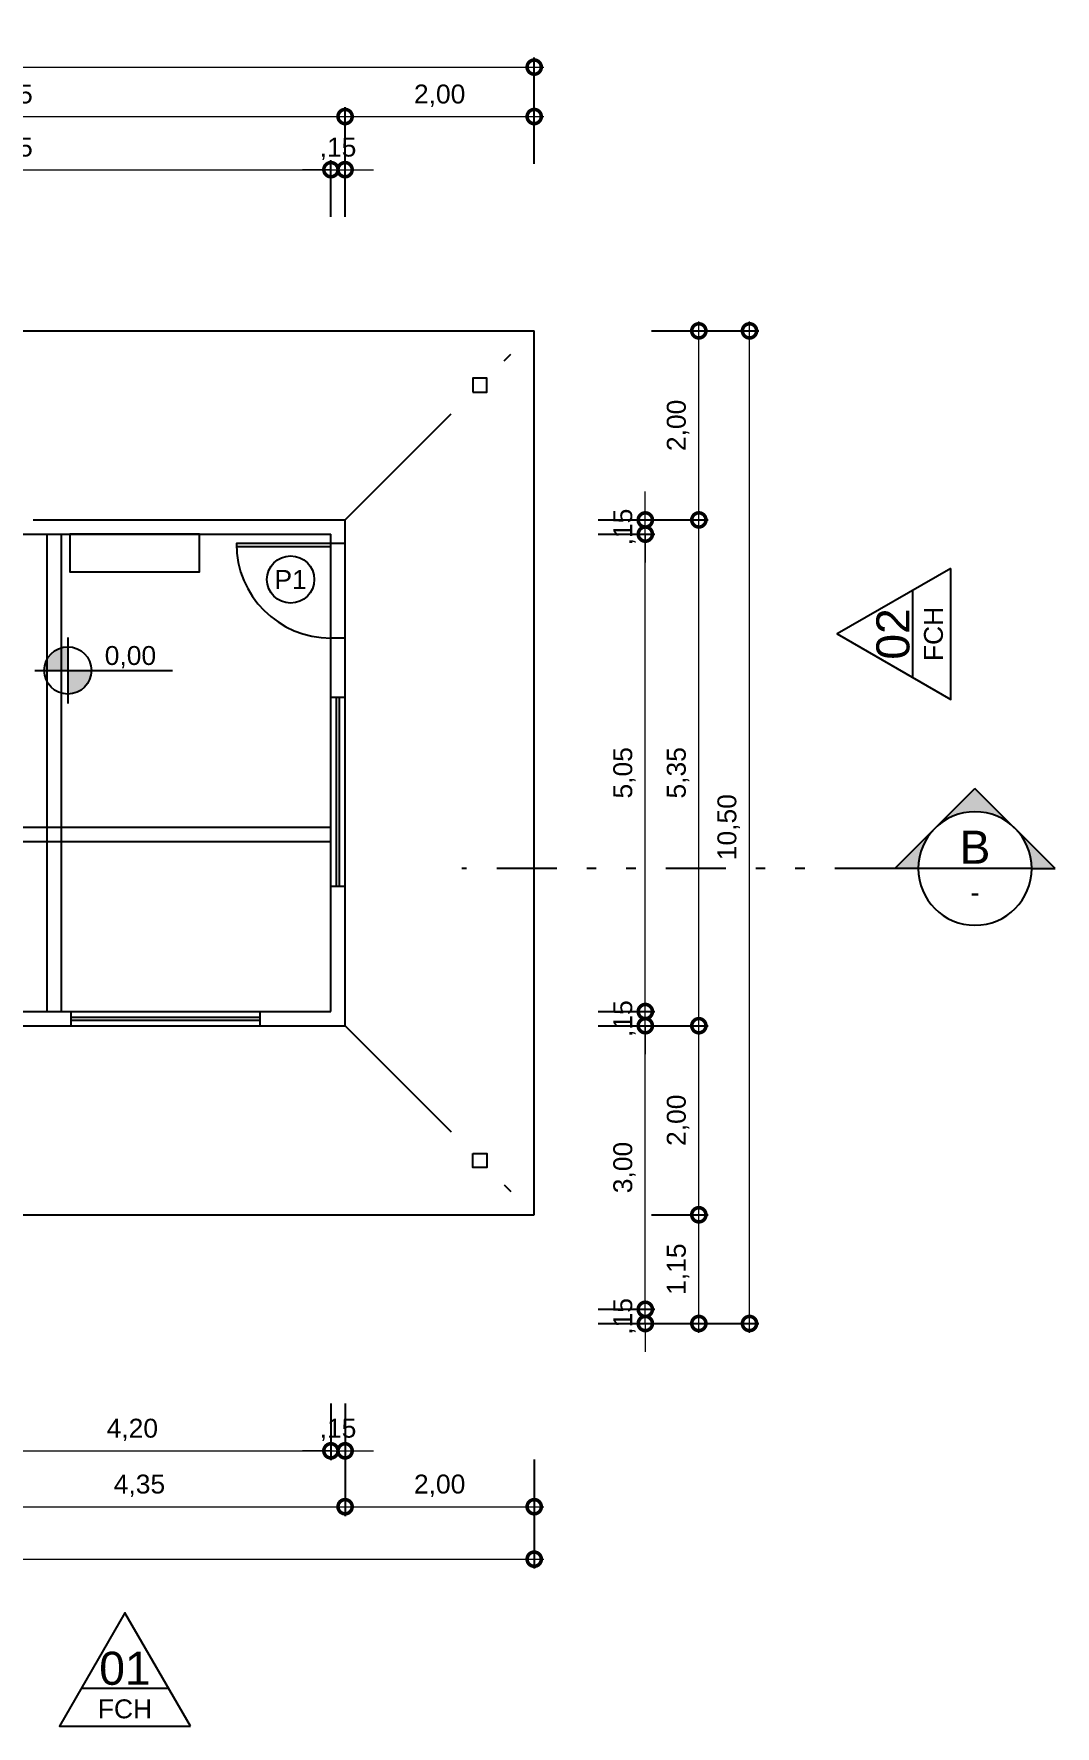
# Model space of a CAD drawing. Header units: metres. Extents: x 47902.7 to 47959.3, y 23418.5 to 23443.2.
# Drawn here: x 47948.5 to 47959.3, y 23421.4 to 23439.3 of the extents above; entities that cross this region are included whole.
import ezdxf
from ezdxf.enums import TextEntityAlignment as Align

# ---------------------------------------------------------------- set-up
doc = ezdxf.new("R2010")
doc.units = ezdxf.units.M
doc.header["$LTSCALE"] = 0.25
doc.linetypes.add('DASHDOT2', pattern=[12.7, 6.35, -3.175, 0, -3.175])
doc.linetypes.add('DIVIDEX2', pattern=[63.5, 25.4, -12.7, 0, -12.7, 0, -12.7])
for name, color, linetype in [('ARQ_ALV CT', 7, 'Continuous'), ('ARQ_ALV VS', 2, 'Continuous'), ('ARQ_ESQ CT', 3, 'Continuous'), ('ARQ_MOB 01', 1, 'Continuous'), ('ARQ_PISO 01', 1, 'Continuous'), ('ARQ_PROJ SUP', 1, 'DASHDOT2'), ('SIMB_01', 1, 'Continuous'), ('SIMB_02', 2, 'Continuous'), ('SIMB_LCT', 7, 'DIVIDEX2'), ('SIMB_PREENCHIMENTO', 253, 'Continuous'), ('SIMB_TXT', 1, 'Continuous')]:
    doc.layers.add(name, color=color, linetype=linetype)
doc.layers.add('ARQ_COTA_AZUL', color=5, linetype='Continuous', lineweight=20, true_color=0x0000ff)
doc.styles.add('cota', font='arial.ttf')
doc.styles.add('SIMB', font='arial.ttf')
doc.dimstyles.new('Info 01 - annot', dxfattribs={"dimtxt": 2, "dimasz": 3, "dimexe": 1, "dimexo": 1, "dimgap": 1, "dimtad": 1, "dimzin": 4, "dimtxsty": 'cota', "dimblk": 'DOTSMALL', "dimcen": 2, "dimdle": 1, "dimclrd": 256, "dimclre": 256, "dimclrt": 1, "dimazin": 2, "dimtfac": 0.09, "dimtix": 1, "dimtmove": 2, "dimatfit": 2, "dimfxl": 5, "dimfxlon": 1, "dimtolj": 1, "dimtzin": 4, "dimlwd": -1, "dimarcsym": 1})

# ---------------------------------------------------------------- blocks, each defined once
blk = doc.blocks.new('*U18')
at = {"layer": 'SIMB_PREENCHIMENTO', "transparency": 33554587}
h = blk.add_hatch(color=256, dxfattribs=at)
h.dxf.hatch_style = 1
h.paths.add_polyline_path([(0, 2.5, 0.414214), (-2.5, 0), (0, 0)])
h.paths.add_polyline_path([(2.5, 0), (0, 0), (0, -2.5, 0.414214)])
at = {"layer": 'SIMB_01'}
for p, q in [((0, 3.5), (0, -3.5)), ((-3.5, 0), (11.06, 0))]:
    blk.add_line(p, q, dxfattribs=at)
blk.add_circle((0, 0), 2.5, dxfattribs=at)
at = {"layer": 'SIMB_TXT', "style": 'SIMB'}
blk.add_attdef('00,00', (3.9, 0.58), '', height=2, dxfattribs=at)
blk = doc.blocks.new('*U33')
at = {"layer": 'SIMB_02'}
blk.add_line((-4.62, 0), (4.62, 0), dxfattribs=at)
blk.add_lwpolyline([(6.93, -4), (0, 8), (-6.93, -4)], close=True, dxfattribs=at)
at = {"layer": 'SIMB_TXT', "style": 'SIMB'}
for tag, height, p in [('00', 3.5, (0, 2.12)), ('000', 2, (0, -2.17))]:
    blk.add_attdef(tag, text='', height=height, dxfattribs=at).set_placement(p, align=Align.MIDDLE_CENTER)
blk = doc.blocks.new('_DotSmall')
at = {"color": 0, "linetype": 'ByBlock', "const_width": 0.5}
blk.add_lwpolyline([(-0.0625, 0, 1), (0.0625, 0, 1)], format="xyb", close=True, dxfattribs=at)
blk = doc.blocks.new('*D363')
at = {"layer": 'ARQ_COTA_AZUL', "lineweight": -2, "transparency": 16777216}
for p, q in [((47944.792, 23437.368), (47944.792, 23437.968)), ((47951.642, 23437.368), (47951.642, 23437.968))]:
    blk.add_line(p, q, dxfattribs=at)
at = {"layer": 'ARQ_COTA_AZUL', "transparency": 16777216}
blk.add_line((47944.692, 23437.868), (47951.742, 23437.868), dxfattribs=at)
at = {"layer": 'Defpoints', "color": 0, "transparency": 16777216}
for p in [(47951.642, 23437.868), (47944.792, 23434.013), (47951.642, 23432.913)]:
    blk.add_point(p, dxfattribs=at)
at = {"layer": 'ARQ_COTA_AZUL', "transparency": 16777216, "xscale": 0.3, "yscale": 0.3, "zscale": 0.3, "rotation": 180}
blk.add_blockref('_DotSmall', (47944.792, 23437.868), dxfattribs=at)
at = {"layer": 'ARQ_COTA_AZUL', "transparency": 16777216, "xscale": 0.3, "yscale": 0.3, "zscale": 0.3}
blk.add_blockref('_DotSmall', (47951.642, 23437.868), dxfattribs=at)
at = {"layer": 'ARQ_COTA_AZUL', "color": 1, "transparency": 16777216, "insert": (47948.217, 23438.088), "char_height": 0.2, "attachment_point": 5, "style": 'cota'}
blk.add_mtext('\\A1;6,85', dxfattribs=at)
blk = doc.blocks.new('*D365')
at = {"layer": 'ARQ_COTA_AZUL', "lineweight": -2, "transparency": 16777216}
for p, q in [((47951.642, 23437.368), (47951.642, 23437.968)), ((47951.792, 23437.368), (47951.792, 23437.968))]:
    blk.add_line(p, q, dxfattribs=at)
at = {"layer": 'ARQ_COTA_AZUL', "transparency": 16777216}
for p, q in [((47951.642, 23437.868), (47951.342, 23437.868)), ((47951.642, 23437.868), (47951.792, 23437.868)), ((47951.792, 23437.868), (47952.092, 23437.868))]:
    blk.add_line(p, q, dxfattribs=at)
at = {"layer": 'Defpoints', "color": 0, "transparency": 16777216}
for p in [(47951.792, 23437.868), (47951.792, 23434.163), (47951.642, 23432.913)]:
    blk.add_point(p, dxfattribs=at)
at = {"layer": 'ARQ_COTA_AZUL', "transparency": 16777216, "xscale": 0.3, "yscale": 0.3, "zscale": 0.3}
blk.add_blockref('_DotSmall', (47951.642, 23437.868), dxfattribs=at)
at = {"layer": 'ARQ_COTA_AZUL', "transparency": 16777216, "xscale": 0.3, "yscale": 0.3, "zscale": 0.3, "rotation": 180}
blk.add_blockref('_DotSmall', (47951.792, 23437.868), dxfattribs=at)
at = {"layer": 'ARQ_COTA_AZUL', "color": 1, "transparency": 16777216, "insert": (47951.717, 23438.088), "char_height": 0.2, "attachment_point": 5, "style": 'cota'}
blk.add_mtext('\\A1;,15', dxfattribs=at)
blk = doc.blocks.new('*D367')
at = {"layer": 'ARQ_COTA_AZUL', "transparency": 16777216}
for p, q in [((47954.967, 23425.813), (47954.967, 23426.113)), ((47954.967, 23425.663), (47954.967, 23425.813)), ((47954.967, 23425.663), (47954.967, 23425.363))]:
    blk.add_line(p, q, dxfattribs=at)
at = {"layer": 'ARQ_COTA_AZUL', "lineweight": -2, "transparency": 16777216}
for p, q in [((47954.467, 23425.813), (47955.067, 23425.813)), ((47954.467, 23425.663), (47955.067, 23425.663))]:
    blk.add_line(p, q, dxfattribs=at)
at = {"layer": 'Defpoints', "color": 0, "transparency": 16777216}
for p in [(47947.292, 23425.813), (47954.967, 23425.813), (47947.442, 23425.663)]:
    blk.add_point(p, dxfattribs=at)
at = {"layer": 'ARQ_COTA_AZUL', "transparency": 16777216, "xscale": 0.3, "yscale": 0.3, "zscale": 0.3}
for p, rotation in [((47954.967, 23425.813), 270), ((47954.967, 23425.663), 90)]:
    blk.add_blockref('_DotSmall', p, dxfattribs=dict(at, rotation=rotation))
at = {"layer": 'ARQ_COTA_AZUL', "color": 1, "transparency": 16777216, "insert": (47954.747, 23425.738), "char_height": 0.2, "attachment_point": 5, "rotation": 90, "style": 'cota'}
blk.add_mtext('\\A1;,15', dxfattribs=at)
blk = doc.blocks.new('*D349')
at = {"layer": 'ARQ_COTA_AZUL', "transparency": 16777216}
blk.add_line((47944.542, 23438.43), (47951.892, 23438.43), dxfattribs=at)
at = {"layer": 'ARQ_COTA_AZUL', "lineweight": -2, "transparency": 16777216}
for p, q in [((47944.642, 23437.93), (47944.642, 23438.53)), ((47951.792, 23437.93), (47951.792, 23438.53))]:
    blk.add_line(p, q, dxfattribs=at)
at = {"layer": 'Defpoints', "color": 0, "transparency": 16777216}
for p in [(47951.792, 23438.43), (47951.792, 23434.163), (47944.642, 23433.163)]:
    blk.add_point(p, dxfattribs=at)
at = {"layer": 'ARQ_COTA_AZUL', "transparency": 16777216, "xscale": 0.3, "yscale": 0.3, "zscale": 0.3, "rotation": 180}
blk.add_blockref('_DotSmall', (47944.642, 23438.43), dxfattribs=at)
at = {"layer": 'ARQ_COTA_AZUL', "transparency": 16777216, "xscale": 0.3, "yscale": 0.3, "zscale": 0.3}
blk.add_blockref('_DotSmall', (47951.792, 23438.43), dxfattribs=at)
at = {"layer": 'ARQ_COTA_AZUL', "color": 1, "transparency": 16777216, "insert": (47948.217, 23438.65), "char_height": 0.2, "attachment_point": 5, "style": 'cota'}
blk.add_mtext('\\A1;7,15', dxfattribs=at)
blk = doc.blocks.new('*D351')
at = {"layer": 'ARQ_COTA_AZUL', "transparency": 16777216}
blk.add_line((47951.692, 23438.43), (47953.892, 23438.43), dxfattribs=at)
at = {"layer": 'ARQ_COTA_AZUL', "lineweight": -2, "transparency": 16777216}
for p, q in [((47951.792, 23437.93), (47951.792, 23438.53)), ((47953.792, 23437.93), (47953.792, 23438.53))]:
    blk.add_line(p, q, dxfattribs=at)
at = {"layer": 'Defpoints', "color": 0, "transparency": 16777216}
for p in [(47953.792, 23438.43), (47953.792, 23436.163), (47951.792, 23434.163)]:
    blk.add_point(p, dxfattribs=at)
at = {"layer": 'ARQ_COTA_AZUL', "transparency": 16777216, "xscale": 0.3, "yscale": 0.3, "zscale": 0.3, "rotation": 180}
blk.add_blockref('_DotSmall', (47951.792, 23438.43), dxfattribs=at)
at = {"layer": 'ARQ_COTA_AZUL', "transparency": 16777216, "xscale": 0.3, "yscale": 0.3, "zscale": 0.3}
blk.add_blockref('_DotSmall', (47953.792, 23438.43), dxfattribs=at)
at = {"layer": 'ARQ_COTA_AZUL', "color": 1, "transparency": 16777216, "insert": (47952.792, 23438.65), "char_height": 0.2, "attachment_point": 5, "style": 'cota'}
blk.add_mtext('\\A1;2,00', dxfattribs=at)
blk = doc.blocks.new('*D353')
at = {"layer": 'ARQ_COTA_AZUL', "lineweight": -2, "transparency": 16777216}
for p, q in [((47939.792, 23438.453), (47939.792, 23439.053)), ((47953.792, 23438.453), (47953.792, 23439.053))]:
    blk.add_line(p, q, dxfattribs=at)
at = {"layer": 'ARQ_COTA_AZUL', "transparency": 16777216}
blk.add_line((47939.692, 23438.953), (47953.892, 23438.953), dxfattribs=at)
at = {"layer": 'Defpoints', "color": 0, "transparency": 16777216}
for p in [(47953.792, 23438.953), (47953.792, 23436.163), (47939.792, 23433.163)]:
    blk.add_point(p, dxfattribs=at)
at = {"layer": 'ARQ_COTA_AZUL', "transparency": 16777216, "xscale": 0.3, "yscale": 0.3, "zscale": 0.3, "rotation": 180}
blk.add_blockref('_DotSmall', (47939.792, 23438.953), dxfattribs=at)
at = {"layer": 'ARQ_COTA_AZUL', "transparency": 16777216, "xscale": 0.3, "yscale": 0.3, "zscale": 0.3}
blk.add_blockref('_DotSmall', (47953.792, 23438.953), dxfattribs=at)
at = {"layer": 'ARQ_COTA_AZUL', "color": 1, "transparency": 16777216, "insert": (47946.792, 23439.174), "char_height": 0.2, "attachment_point": 5, "style": 'cota'}
blk.add_mtext('\\A1;14,00', dxfattribs=at)
blk = doc.blocks.new('*D355')
at = {"layer": 'ARQ_COTA_AZUL', "lineweight": -2, "transparency": 16777216}
for p, q in [((47954.467, 23428.813), (47955.067, 23428.813)), ((47954.467, 23425.813), (47955.067, 23425.813))]:
    blk.add_line(p, q, dxfattribs=at)
at = {"layer": 'ARQ_COTA_AZUL', "transparency": 16777216}
blk.add_line((47954.967, 23425.713), (47954.967, 23428.913), dxfattribs=at)
at = {"layer": 'Defpoints', "color": 0, "transparency": 16777216}
for p in [(47951.792, 23428.813), (47954.967, 23428.813), (47947.292, 23425.813)]:
    blk.add_point(p, dxfattribs=at)
at = {"layer": 'ARQ_COTA_AZUL', "transparency": 16777216, "xscale": 0.3, "yscale": 0.3, "zscale": 0.3}
for p, rotation in [((47954.967, 23428.813), 90), ((47954.967, 23425.813), 270)]:
    blk.add_blockref('_DotSmall', p, dxfattribs=dict(at, rotation=rotation))
at = {"layer": 'ARQ_COTA_AZUL', "color": 1, "transparency": 16777216, "insert": (47954.747, 23427.313), "char_height": 0.2, "attachment_point": 5, "rotation": 90, "style": 'cota'}
blk.add_mtext('\\A1;3,00', dxfattribs=at)
blk = doc.blocks.new('*D357')
at = {"layer": 'ARQ_COTA_AZUL', "transparency": 16777216}
for p, q in [((47954.967, 23428.963), (47954.967, 23429.263)), ((47954.967, 23428.813), (47954.967, 23428.963)), ((47954.967, 23428.813), (47954.967, 23428.513))]:
    blk.add_line(p, q, dxfattribs=at)
at = {"layer": 'ARQ_COTA_AZUL', "lineweight": -2, "transparency": 16777216}
for p, q in [((47954.467, 23428.963), (47955.067, 23428.963)), ((47954.467, 23428.813), (47955.067, 23428.813))]:
    blk.add_line(p, q, dxfattribs=at)
at = {"layer": 'Defpoints', "color": 0, "transparency": 16777216}
for p in [(47951.642, 23428.963), (47954.967, 23428.963), (47951.792, 23428.813)]:
    blk.add_point(p, dxfattribs=at)
at = {"layer": 'ARQ_COTA_AZUL', "transparency": 16777216, "xscale": 0.3, "yscale": 0.3, "zscale": 0.3}
for p, rotation in [((47954.967, 23428.963), 270), ((47954.967, 23428.813), 90)]:
    blk.add_blockref('_DotSmall', p, dxfattribs=dict(at, rotation=rotation))
at = {"layer": 'ARQ_COTA_AZUL', "color": 1, "transparency": 16777216, "insert": (47954.747, 23428.888), "char_height": 0.2, "attachment_point": 5, "rotation": 90, "style": 'cota'}
blk.add_mtext('\\A1;,15', dxfattribs=at)
blk = doc.blocks.new('*D311')
at = {"layer": 'ARQ_COTA_AZUL', "lineweight": -2, "transparency": 16777216}
for p, q in [((47954.467, 23434.013), (47955.067, 23434.013)), ((47954.467, 23428.963), (47955.067, 23428.963))]:
    blk.add_line(p, q, dxfattribs=at)
at = {"layer": 'ARQ_COTA_AZUL', "transparency": 16777216}
blk.add_line((47954.967, 23428.863), (47954.967, 23434.113), dxfattribs=at)
at = {"layer": 'Defpoints', "color": 0, "transparency": 16777216}
for p in [(47951.642, 23434.013), (47954.967, 23434.013), (47951.642, 23428.963)]:
    blk.add_point(p, dxfattribs=at)
at = {"layer": 'ARQ_COTA_AZUL', "transparency": 16777216, "xscale": 0.3, "yscale": 0.3, "zscale": 0.3}
for p, rotation in [((47954.967, 23434.013), 90), ((47954.967, 23428.963), 270)]:
    blk.add_blockref('_DotSmall', p, dxfattribs=dict(at, rotation=rotation))
at = {"layer": 'ARQ_COTA_AZUL', "color": 1, "transparency": 16777216, "insert": (47954.747, 23431.488), "char_height": 0.2, "attachment_point": 5, "rotation": 90, "style": 'cota'}
blk.add_mtext('\\A1;5,05', dxfattribs=at)
blk = doc.blocks.new('*D313')
at = {"layer": 'ARQ_COTA_AZUL', "transparency": 16777216}
for p, q in [((47954.967, 23434.163), (47954.967, 23434.463)), ((47954.967, 23434.013), (47954.967, 23434.163)), ((47954.967, 23434.013), (47954.967, 23433.713))]:
    blk.add_line(p, q, dxfattribs=at)
at = {"layer": 'ARQ_COTA_AZUL', "lineweight": -2, "transparency": 16777216}
for p, q in [((47954.467, 23434.163), (47955.067, 23434.163)), ((47954.467, 23434.013), (47955.067, 23434.013))]:
    blk.add_line(p, q, dxfattribs=at)
at = {"layer": 'Defpoints', "color": 0, "transparency": 16777216}
for p in [(47951.792, 23434.163), (47954.967, 23434.163), (47951.642, 23434.013)]:
    blk.add_point(p, dxfattribs=at)
at = {"layer": 'ARQ_COTA_AZUL', "transparency": 16777216, "xscale": 0.3, "yscale": 0.3, "zscale": 0.3}
for p, rotation in [((47954.967, 23434.163), 270), ((47954.967, 23434.013), 90)]:
    blk.add_blockref('_DotSmall', p, dxfattribs=dict(at, rotation=rotation))
at = {"layer": 'ARQ_COTA_AZUL', "color": 1, "transparency": 16777216, "insert": (47954.747, 23434.088), "char_height": 0.2, "attachment_point": 5, "rotation": 90, "style": 'cota'}
blk.add_mtext('\\A1;,15', dxfattribs=at)
blk = doc.blocks.new('*D315')
at = {"layer": 'ARQ_COTA_AZUL', "lineweight": -2, "transparency": 16777216}
for p, q in [((47955.033, 23426.813), (47955.633, 23426.813)), ((47955.033, 23425.663), (47955.633, 23425.663))]:
    blk.add_line(p, q, dxfattribs=at)
at = {"layer": 'ARQ_COTA_AZUL', "transparency": 16777216}
blk.add_line((47955.533, 23425.563), (47955.533, 23426.913), dxfattribs=at)
at = {"layer": 'Defpoints', "color": 0, "transparency": 16777216}
for p in [(47953.792, 23426.813), (47955.533, 23426.813), (47947.442, 23425.663)]:
    blk.add_point(p, dxfattribs=at)
at = {"layer": 'ARQ_COTA_AZUL', "transparency": 16777216, "xscale": 0.3, "yscale": 0.3, "zscale": 0.3}
for p, rotation in [((47955.533, 23426.813), 90), ((47955.533, 23425.663), 270)]:
    blk.add_blockref('_DotSmall', p, dxfattribs=dict(at, rotation=rotation))
at = {"layer": 'ARQ_COTA_AZUL', "color": 1, "transparency": 16777216, "insert": (47955.313, 23426.238), "char_height": 0.2, "attachment_point": 5, "rotation": 90, "style": 'cota'}
blk.add_mtext('\\A1;1,15', dxfattribs=at)
blk = doc.blocks.new('*D317')
at = {"layer": 'ARQ_COTA_AZUL', "lineweight": -2, "transparency": 16777216}
for p, q in [((47955.033, 23434.163), (47955.633, 23434.163)), ((47955.033, 23428.813), (47955.633, 23428.813))]:
    blk.add_line(p, q, dxfattribs=at)
at = {"layer": 'ARQ_COTA_AZUL', "transparency": 16777216}
blk.add_line((47955.533, 23428.713), (47955.533, 23434.263), dxfattribs=at)
at = {"layer": 'Defpoints', "color": 0, "transparency": 16777216}
for p in [(47951.792, 23434.163), (47955.533, 23434.163), (47951.792, 23428.813)]:
    blk.add_point(p, dxfattribs=at)
at = {"layer": 'ARQ_COTA_AZUL', "transparency": 16777216, "xscale": 0.3, "yscale": 0.3, "zscale": 0.3}
for p, rotation in [((47955.533, 23434.163), 90), ((47955.533, 23428.813), 270)]:
    blk.add_blockref('_DotSmall', p, dxfattribs=dict(at, rotation=rotation))
at = {"layer": 'ARQ_COTA_AZUL', "color": 1, "transparency": 16777216, "insert": (47955.313, 23431.488), "char_height": 0.2, "attachment_point": 5, "rotation": 90, "style": 'cota'}
blk.add_mtext('\\A1;5,35', dxfattribs=at)
blk = doc.blocks.new('*D319')
at = {"layer": 'ARQ_COTA_AZUL', "lineweight": -2, "transparency": 16777216}
for p, q in [((47955.033, 23436.163), (47955.633, 23436.163)), ((47955.033, 23434.163), (47955.633, 23434.163))]:
    blk.add_line(p, q, dxfattribs=at)
at = {"layer": 'ARQ_COTA_AZUL', "transparency": 16777216}
blk.add_line((47955.533, 23434.063), (47955.533, 23436.263), dxfattribs=at)
at = {"layer": 'Defpoints', "color": 0, "transparency": 16777216}
for p in [(47953.792, 23436.163), (47955.533, 23436.163), (47951.792, 23434.163)]:
    blk.add_point(p, dxfattribs=at)
at = {"layer": 'ARQ_COTA_AZUL', "transparency": 16777216, "xscale": 0.3, "yscale": 0.3, "zscale": 0.3}
for p, rotation in [((47955.533, 23436.163), 90), ((47955.533, 23434.163), 270)]:
    blk.add_blockref('_DotSmall', p, dxfattribs=dict(at, rotation=rotation))
at = {"layer": 'ARQ_COTA_AZUL', "color": 1, "transparency": 16777216, "insert": (47955.313, 23435.163), "char_height": 0.2, "attachment_point": 5, "rotation": 90, "style": 'cota'}
blk.add_mtext('\\A1;2,00', dxfattribs=at)
blk = doc.blocks.new('*D321')
at = {"layer": 'ARQ_COTA_AZUL', "lineweight": -2, "transparency": 16777216}
for p, q in [((47955.033, 23428.813), (47955.633, 23428.813)), ((47955.033, 23426.813), (47955.633, 23426.813))]:
    blk.add_line(p, q, dxfattribs=at)
at = {"layer": 'ARQ_COTA_AZUL', "transparency": 16777216}
blk.add_line((47955.533, 23426.713), (47955.533, 23428.913), dxfattribs=at)
at = {"layer": 'Defpoints', "color": 0, "transparency": 16777216}
for p in [(47951.792, 23428.813), (47955.533, 23428.813), (47953.792, 23426.813)]:
    blk.add_point(p, dxfattribs=at)
at = {"layer": 'ARQ_COTA_AZUL', "transparency": 16777216, "xscale": 0.3, "yscale": 0.3, "zscale": 0.3}
for p, rotation in [((47955.533, 23428.813), 90), ((47955.533, 23426.813), 270)]:
    blk.add_blockref('_DotSmall', p, dxfattribs=dict(at, rotation=rotation))
at = {"layer": 'ARQ_COTA_AZUL', "color": 1, "transparency": 16777216, "insert": (47955.313, 23427.813), "char_height": 0.2, "attachment_point": 5, "rotation": 90, "style": 'cota'}
blk.add_mtext('\\A1;2,00', dxfattribs=at)
blk = doc.blocks.new('*D323')
at = {"layer": 'ARQ_COTA_AZUL', "lineweight": -2, "transparency": 16777216}
for p, q in [((47955.569, 23436.163), (47956.169, 23436.163)), ((47955.569, 23425.663), (47956.169, 23425.663))]:
    blk.add_line(p, q, dxfattribs=at)
at = {"layer": 'ARQ_COTA_AZUL', "transparency": 16777216}
blk.add_line((47956.069, 23425.563), (47956.069, 23436.263), dxfattribs=at)
at = {"layer": 'Defpoints', "color": 0, "transparency": 16777216}
for p in [(47953.792, 23436.163), (47956.069, 23436.163), (47947.442, 23425.663)]:
    blk.add_point(p, dxfattribs=at)
at = {"layer": 'ARQ_COTA_AZUL', "transparency": 16777216, "xscale": 0.3, "yscale": 0.3, "zscale": 0.3}
for p, rotation in [((47956.069, 23436.163), 90), ((47956.069, 23425.663), 270)]:
    blk.add_blockref('_DotSmall', p, dxfattribs=dict(at, rotation=rotation))
at = {"layer": 'ARQ_COTA_AZUL', "color": 1, "transparency": 16777216, "insert": (47955.848, 23430.913), "char_height": 0.2, "attachment_point": 5, "rotation": 90, "style": 'cota'}
blk.add_mtext('\\A1;10,50', dxfattribs=at)
blk = doc.blocks.new('*U28')
at = {"layer": 'SIMB_02'}
blk.add_circle((0, 0), 2.5, dxfattribs=at)
at = {"layer": 'SIMB_TXT', "style": 'SIMB'}
blk.add_attdef('CDESQ', text='', height=2, dxfattribs=at).set_placement((0, 0), align=Align.MIDDLE_CENTER)
blk = doc.blocks.new('*U142')
at = {"layer": 'SIMB_PREENCHIMENTO', "transparency": 33554587}
h = blk.add_hatch(color=256, dxfattribs=at)
h.dxf.hatch_style = 1
h.paths.add_polyline_path([(0, 8.48), (-4.15, 4.33, -0.401827), (4.15, 4.33)])
h = blk.add_hatch(color=256, dxfattribs=at)
h.dxf.hatch_style = 1
h.paths.add_polyline_path([(-4.33, 4.15), (-8.48, 0), (-6, 0, -0.193399)])
h = blk.add_hatch(color=256, dxfattribs=at)
h.dxf.hatch_style = 1
h.paths.add_polyline_path([(4.33, 4.15, -0.193399), (6, 0), (8.48, 0)])
at = {"layer": 'SIMB_01'}
for p, q in [((-8.48, 0), (0, 8.48)), ((8.48, 0), (0, 8.48)), ((-6, 0), (-8.48, 0)), ((-6, 0), (6, 0)), ((6, 0), (8.48, 0))]:
    blk.add_line(p, q, dxfattribs=at)
blk.add_circle((0, 0), 6, dxfattribs=at)
at = {"layer": 'SIMB_LCT'}
blk.add_line((8.48, 0), (54.25, 0), dxfattribs=at)
at = {"layer": 'SIMB_TXT', "style": 'SIMB'}
for tag, height, p in [('000', 3.5, (0, 2.25)), ('999', 2, (0, -2.53))]:
    blk.add_attdef(tag, text='', height=height, dxfattribs=at).set_placement(p, align=Align.MIDDLE_CENTER)
blk = doc.blocks.new('*D369')
at = {"layer": 'ARQ_COTA_AZUL', "lineweight": -2, "transparency": 16777216}
for p, q in [((47947.442, 23424.816), (47947.442, 23424.216)), ((47951.642, 23424.816), (47951.642, 23424.216))]:
    blk.add_line(p, q, dxfattribs=at)
at = {"layer": 'ARQ_COTA_AZUL', "transparency": 16777216}
blk.add_line((47947.342, 23424.316), (47951.742, 23424.316), dxfattribs=at)
at = {"layer": 'Defpoints', "color": 0, "transparency": 16777216}
for p in [(47951.642, 23428.963), (47947.442, 23426.813), (47951.642, 23424.316)]:
    blk.add_point(p, dxfattribs=at)
at = {"layer": 'ARQ_COTA_AZUL', "transparency": 16777216, "xscale": 0.3, "yscale": 0.3, "zscale": 0.3, "rotation": 180}
blk.add_blockref('_DotSmall', (47947.442, 23424.316), dxfattribs=at)
at = {"layer": 'ARQ_COTA_AZUL', "transparency": 16777216, "xscale": 0.3, "yscale": 0.3, "zscale": 0.3}
blk.add_blockref('_DotSmall', (47951.642, 23424.316), dxfattribs=at)
at = {"layer": 'ARQ_COTA_AZUL', "color": 1, "transparency": 16777216, "insert": (47949.542, 23424.537), "char_height": 0.2, "attachment_point": 5, "style": 'cota'}
blk.add_mtext('\\A1;4,20', dxfattribs=at)
blk = doc.blocks.new('*D371')
at = {"layer": 'ARQ_COTA_AZUL', "lineweight": -2, "transparency": 16777216}
for p, q in [((47951.642, 23424.816), (47951.642, 23424.216)), ((47951.792, 23424.816), (47951.792, 23424.216))]:
    blk.add_line(p, q, dxfattribs=at)
at = {"layer": 'ARQ_COTA_AZUL', "transparency": 16777216}
for p, q in [((47951.642, 23424.316), (47951.342, 23424.316)), ((47951.642, 23424.316), (47951.792, 23424.316)), ((47951.792, 23424.316), (47952.092, 23424.316))]:
    blk.add_line(p, q, dxfattribs=at)
at = {"layer": 'Defpoints', "color": 0, "transparency": 16777216}
for p in [(47951.642, 23428.963), (47951.792, 23428.813), (47951.792, 23424.316)]:
    blk.add_point(p, dxfattribs=at)
at = {"layer": 'ARQ_COTA_AZUL', "transparency": 16777216, "xscale": 0.3, "yscale": 0.3, "zscale": 0.3}
blk.add_blockref('_DotSmall', (47951.642, 23424.316), dxfattribs=at)
at = {"layer": 'ARQ_COTA_AZUL', "transparency": 16777216, "xscale": 0.3, "yscale": 0.3, "zscale": 0.3, "rotation": 180}
blk.add_blockref('_DotSmall', (47951.792, 23424.316), dxfattribs=at)
at = {"layer": 'ARQ_COTA_AZUL', "color": 1, "transparency": 16777216, "insert": (47951.717, 23424.537), "char_height": 0.2, "attachment_point": 5, "style": 'cota'}
blk.add_mtext('\\A1;,15', dxfattribs=at)
blk = doc.blocks.new('*D393')
at = {"layer": 'ARQ_COTA_AZUL', "lineweight": -2, "transparency": 16777216}
for p, q in [((47947.442, 23424.225), (47947.442, 23423.625)), ((47951.792, 23424.225), (47951.792, 23423.625))]:
    blk.add_line(p, q, dxfattribs=at)
at = {"layer": 'ARQ_COTA_AZUL', "transparency": 16777216}
blk.add_line((47947.342, 23423.725), (47951.892, 23423.725), dxfattribs=at)
at = {"layer": 'Defpoints', "color": 0, "transparency": 16777216}
for p in [(47951.792, 23428.813), (47947.442, 23425.663), (47951.792, 23423.725)]:
    blk.add_point(p, dxfattribs=at)
at = {"layer": 'ARQ_COTA_AZUL', "transparency": 16777216, "xscale": 0.3, "yscale": 0.3, "zscale": 0.3, "rotation": 180}
blk.add_blockref('_DotSmall', (47947.442, 23423.725), dxfattribs=at)
at = {"layer": 'ARQ_COTA_AZUL', "transparency": 16777216, "xscale": 0.3, "yscale": 0.3, "zscale": 0.3}
blk.add_blockref('_DotSmall', (47951.792, 23423.725), dxfattribs=at)
at = {"layer": 'ARQ_COTA_AZUL', "color": 1, "transparency": 16777216, "insert": (47949.617, 23423.946), "char_height": 0.2, "attachment_point": 5, "style": 'cota'}
blk.add_mtext('\\A1;4,35', dxfattribs=at)
blk = doc.blocks.new('*D395')
at = {"layer": 'ARQ_COTA_AZUL', "lineweight": -2, "transparency": 16777216}
for p, q in [((47951.792, 23424.225), (47951.792, 23423.625)), ((47953.792, 23424.225), (47953.792, 23423.625))]:
    blk.add_line(p, q, dxfattribs=at)
at = {"layer": 'ARQ_COTA_AZUL', "transparency": 16777216}
blk.add_line((47951.692, 23423.725), (47953.892, 23423.725), dxfattribs=at)
at = {"layer": 'Defpoints', "color": 0, "transparency": 16777216}
for p in [(47951.792, 23428.813), (47953.792, 23426.813), (47953.792, 23423.725)]:
    blk.add_point(p, dxfattribs=at)
at = {"layer": 'ARQ_COTA_AZUL', "transparency": 16777216, "xscale": 0.3, "yscale": 0.3, "zscale": 0.3, "rotation": 180}
blk.add_blockref('_DotSmall', (47951.792, 23423.725), dxfattribs=at)
at = {"layer": 'ARQ_COTA_AZUL', "transparency": 16777216, "xscale": 0.3, "yscale": 0.3, "zscale": 0.3}
blk.add_blockref('_DotSmall', (47953.792, 23423.725), dxfattribs=at)
at = {"layer": 'ARQ_COTA_AZUL', "color": 1, "transparency": 16777216, "insert": (47952.792, 23423.946), "char_height": 0.2, "attachment_point": 5, "style": 'cota'}
blk.add_mtext('\\A1;2,00', dxfattribs=at)
blk = doc.blocks.new('*D377')
at = {"layer": 'ARQ_COTA_AZUL', "lineweight": -2, "transparency": 16777216}
for p, q in [((47939.792, 23423.67), (47939.792, 23423.07)), ((47953.792, 23423.67), (47953.792, 23423.07))]:
    blk.add_line(p, q, dxfattribs=at)
at = {"layer": 'ARQ_COTA_AZUL', "transparency": 16777216}
blk.add_line((47939.692, 23423.17), (47953.892, 23423.17), dxfattribs=at)
at = {"layer": 'Defpoints', "color": 0, "transparency": 16777216}
for p in [(47939.792, 23426.813), (47953.792, 23426.813), (47953.792, 23423.17)]:
    blk.add_point(p, dxfattribs=at)
at = {"layer": 'ARQ_COTA_AZUL', "transparency": 16777216, "xscale": 0.3, "yscale": 0.3, "zscale": 0.3, "rotation": 180}
blk.add_blockref('_DotSmall', (47939.792, 23423.17), dxfattribs=at)
at = {"layer": 'ARQ_COTA_AZUL', "transparency": 16777216, "xscale": 0.3, "yscale": 0.3, "zscale": 0.3}
blk.add_blockref('_DotSmall', (47953.792, 23423.17), dxfattribs=at)
at = {"layer": 'ARQ_COTA_AZUL', "color": 1, "transparency": 16777216, "insert": (47946.792, 23423.39), "char_height": 0.2, "attachment_point": 5, "style": 'cota'}
blk.add_mtext('\\A1;14,00', dxfattribs=at)

msp = doc.modelspace()

# ---------------------------------------------------------------- linework, layer by layer
at = {"layer": 'ARQ_ALV CT'}
for p, q in [((47948.492, 23434.163), (47951.792, 23434.163)), ((47951.792, 23433.913), (47951.792, 23434.163)), ((47946.368, 23434.013), (47951.642, 23434.013)), ((47948.642, 23428.963), (47948.642, 23434.013)), ((47948.792, 23428.963), (47948.792, 23434.013)), ((47951.642, 23433.913), (47951.642, 23434.013)), ((47951.792, 23433.913), (47951.642, 23433.913)), ((47951.642, 23432.288), (47951.642, 23432.913)), ((47951.792, 23432.913), (47951.642, 23432.913)), ((47951.792, 23432.288), (47951.792, 23432.913)), ((47951.642, 23432.288), (47951.792, 23432.288)), ((47944.792, 23430.913), (47951.642, 23430.913)), ((47944.792, 23430.763), (47951.642, 23430.763)), ((47951.642, 23428.963), (47951.642, 23430.288)), ((47951.642, 23430.288), (47951.792, 23430.288)), ((47951.792, 23428.813), (47951.792, 23430.288)), ((47947.292, 23428.963), (47948.892, 23428.963)), ((47948.892, 23428.963), (47948.892, 23428.813)), ((47950.892, 23428.963), (47951.642, 23428.963)), ((47950.892, 23428.963), (47950.892, 23428.813)), ((47947.442, 23428.813), (47948.892, 23428.813)), ((47950.892, 23428.813), (47951.792, 23428.813))]:
    msp.add_line(p, q, dxfattribs=at)
at = {"layer": 'ARQ_ALV VS'}
for p, q in [((47951.642, 23430.288), (47951.642, 23432.288)), ((47951.792, 23430.288), (47951.792, 23432.288)), ((47948.892, 23428.963), (47950.892, 23428.963)), ((47948.892, 23428.813), (47950.892, 23428.813))]:
    msp.add_line(p, q, dxfattribs=at)
at = {"layer": 'ARQ_ESQ CT'}
for p, q in [((47951.702, 23430.288), (47951.702, 23432.288)), ((47951.732, 23430.288), (47951.732, 23432.288)), ((47948.892, 23428.903), (47950.892, 23428.903)), ((47948.892, 23428.873), (47950.892, 23428.873))]:
    msp.add_line(p, q, dxfattribs=at)
for points in [[(47953.142, 23435.513), (47953.292, 23435.513), (47953.292, 23435.663), (47953.142, 23435.663)], [(47951.642, 23433.913), (47950.642, 23433.913), (47950.642, 23433.883), (47951.642, 23433.883)], [(47953.142, 23427.463), (47953.292, 23427.463), (47953.292, 23427.313), (47953.142, 23427.313)]]:
    msp.add_lwpolyline(points, close=True, dxfattribs=at)
at = {"layer": 'ARQ_MOB 01'}
msp.add_lwpolyline([(47948.882, 23434.013), (47948.882, 23433.613), (47950.252, 23433.613), (47950.252, 23434.013)], close=True, dxfattribs=at)
at = {"layer": 'ARQ_PISO 01'}
for p, q in [((47944.642, 23436.163), (47953.792, 23436.163)), ((47953.792, 23426.813), (47953.792, 23436.163)), ((47951.642, 23432.913), (47951.642, 23433.913)), ((47951.792, 23432.913), (47951.792, 23433.913)), ((47947.442, 23426.813), (47953.792, 23426.813))]:
    msp.add_line(p, q, dxfattribs=at)
msp.add_arc((47951.642, 23433.913), 1, 180, 270, dxfattribs=at)
at = {"layer": 'ARQ_PROJ SUP'}
for p, q in [((47951.792, 23434.163), (47953.792, 23436.163)), ((47951.792, 23428.813), (47953.792, 23426.813))]:
    msp.add_line(p, q, dxfattribs=at)

# ---------------------------------------------------------------- block references
at = {"xscale": 0.1, "yscale": 0.1, "zscale": 0.1}
for name, p, values in [('*U28', (47951.216, 23433.533), {'CDESQ': 'P1'}), ('*U18', (47948.86, 23432.571), {'00,00': '0,00'}), ('*U33', (47949.464, 23421.804), {'00': '01', '000': 'FCH'})]:
    msp.add_blockref(name, p, dxfattribs=at).add_auto_attribs(values)
at = {"xscale": 0.1, "yscale": 0.1, "zscale": 0.1, "rotation": 90}
msp.add_blockref('*U33', (47957.797, 23432.957), dxfattribs=at).add_auto_attribs({'00': '02', '000': 'FCH'})
ref = msp.add_blockref('*U142', (47958.453, 23430.476), dxfattribs=dict(xscale=-0.1, yscale=0.1, zscale=0.1))
ref.add_attrib('999', '-', dxfattribs={"layer": 'SIMB_TXT', "height": 0.2, "style": 'SIMB'}).set_placement((47958.453, 23430.224), align=Align.MIDDLE_CENTER)
ref.add_attrib('000', 'B', dxfattribs={"layer": 'SIMB_TXT', "height": 0.35, "style": 'SIMB'}).set_placement((47958.453, 23430.701), align=Align.MIDDLE_CENTER)

# ---------------------------------------------------------------- dimensions: what is measured, and where the dimension line sits
at = {"layer": 'ARQ_COTA_AZUL'}
for base, p1, p2, picture, middle in [((47953.792, 23438.953), (47939.792, 23433.163), (47953.792, 23436.163), '*D353', (47946.792, 23439.174)), ((47951.792, 23438.43), (47944.642, 23433.163), (47951.792, 23434.163), '*D349', (47948.217, 23438.65)), ((47953.792, 23438.43), (47951.792, 23434.163), (47953.792, 23436.163), '*D351', (47952.792, 23438.65)), ((47951.642, 23437.868), (47944.792, 23434.013), (47951.642, 23432.913), '*D363', (47948.217, 23438.088)), ((47951.792, 23437.868), (47951.642, 23432.913), (47951.792, 23434.163), '*D365', (47951.717, 23438.088)), ((47951.642, 23424.316), (47947.442, 23426.813), (47951.642, 23428.963), '*D369', (47949.542, 23424.537)), ((47951.792, 23424.316), (47951.642, 23428.963), (47951.792, 23428.813), '*D371', (47951.717, 23424.537)), ((47951.792, 23423.725), (47947.442, 23425.663), (47951.792, 23428.813), '*D393', (47949.617, 23423.946)), ((47953.792, 23423.725), (47951.792, 23428.813), (47953.792, 23426.813), '*D395', (47952.792, 23423.946)), ((47953.792, 23423.17), (47939.792, 23426.813), (47953.792, 23426.813), '*D377', (47946.792, 23423.39))]:
    dim = msp.add_linear_dim(base=base, p1=p1, p2=p2, dimstyle='Info 01 - annot', dxfattribs=at)
    dim.commit()
    dim.dimension.update_dxf_attribs({"geometry": picture, "text_midpoint": middle})
for base, p1, p2, picture, middle in [((47956.069, 23436.163), (47947.442, 23425.663), (47953.792, 23436.163), '*D323', (47955.848, 23430.913)), ((47955.533, 23436.163), (47951.792, 23434.163), (47953.792, 23436.163), '*D319', (47955.313, 23435.163)), ((47954.967, 23434.163), (47951.642, 23434.013), (47951.792, 23434.163), '*D313', (47954.747, 23434.088)), ((47955.533, 23434.163), (47951.792, 23428.813), (47951.792, 23434.163), '*D317', (47955.313, 23431.488)), ((47954.967, 23434.013), (47951.642, 23428.963), (47951.642, 23434.013), '*D311', (47954.747, 23431.488)), ((47954.967, 23428.963), (47951.792, 23428.813), (47951.642, 23428.963), '*D357', (47954.747, 23428.888)), ((47954.967, 23428.813), (47947.292, 23425.813), (47951.792, 23428.813), '*D355', (47954.747, 23427.313)), ((47955.533, 23428.813), (47953.792, 23426.813), (47951.792, 23428.813), '*D321', (47955.313, 23427.813)), ((47955.533, 23426.813), (47947.442, 23425.663), (47953.792, 23426.813), '*D315', (47955.313, 23426.238)), ((47954.967, 23425.813), (47947.442, 23425.663), (47947.292, 23425.813), '*D367', (47954.747, 23425.738))]:
    dim = msp.add_linear_dim(base=base, p1=p1, p2=p2, angle=90, dimstyle='Info 01 - annot', dxfattribs=at)
    dim.commit()
    dim.dimension.update_dxf_attribs({"geometry": picture, "text_midpoint": middle})

doc.saveas('drawing.dxf')
